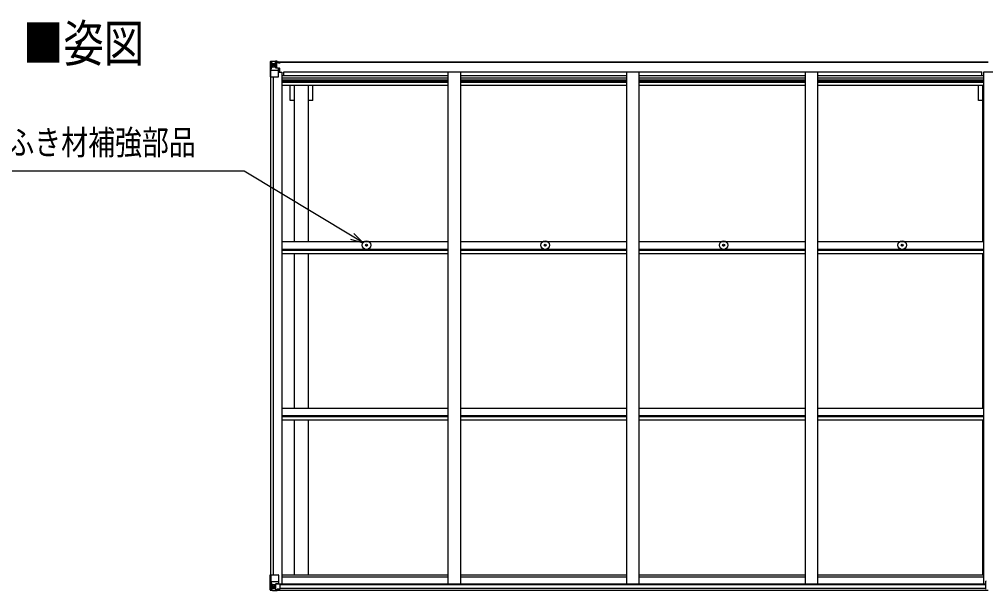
# Model space of a CAD drawing. Units: millimetres, scale not verified. Extents: x -12615 to 12615, y -8910 to 8910.
# Drawn here: x -7304 to -3429, y -256 to 2033 of the extents above; entities that cross this region are included whole.
import ezdxf
from ezdxf.enums import TextEntityAlignment as Align

# ---------------------------------------------------------------- set-up
doc = ezdxf.new("R2010")
doc.units = ezdxf.units.MM
doc.header["$LTSCALE"] = 40
for name, color, linetype in [('0-2_USER1', 3, 'Continuous'), ('0-4_YKK_13', 4, 'Continuous'), ('0-5_YKK_A1', 4, 'Continuous'), ('0-6_YKK_D', 6, 'Continuous')]:
    doc.layers.add(name, color=color, linetype=linetype)
doc.styles.add('ＭＳ ゴシック', font='')
doc.styles.get('ＭＳ ゴシック').set_extended_font_data('MS Gothic')

msp = doc.modelspace()

# ---------------------------------------------------------------- linework, layer by layer
at = {"layer": '0-4_YKK_13'}
for p, q in [((-6298.56, 1863.59), (-6298.56, 1863.55)), ((-6297.62, 1864.59), (-6297.62, 1864.59)), ((-6297.62, 1864.55), (-6297.62, 1864.58)), ((-6288.65, 1864.97), (-6296.57, 1864.5)), ((-6295.71, 1863.53), (-6295.72, 1863.46)), ((-6295.72, 1802.88), (-6295.72, 1863.46)), ((-6291.75, 1860.09), (-6294.48, 1863.76)), ((-6276.56, 1865.76), (-6288.56, 1864.98)), ((-6270.06, 1866.28), (-6276.56, 1865.88)), ((-6276.56, 1839.78), (-6276.56, 1865.88)), ((-6276.56, 1864.99), (-6270.06, 1865.39)), ((-6275.06, 1860.17), (-6276.56, 1860.17)), ((-6270.06, 1864.47), (-6275.06, 1864.38)), ((-6274.56, 1860.84), (-6274.56, 1858.88)), ((-6266.56, 1860.84), (-6274.56, 1860.84)), ((-6266.56, 1860.81), (-6274.56, 1860.81)), ((-6270.06, 1865.39), (-6270.06, 1866.28)), ((-6270.06, 1864.88), (-6270.06, 1865.39)), ((-6270.06, 1864.88), (-6270.06, 1864.47)), ((-6270.06, 1864.47), (-6270.06, 1863.65)), ((-6265.06, 1864.08), (-6265.06, 1863.65)), ((-6264.76, 1864.08), (-6265.06, 1864.08)), ((-6264.76, 1864.08), (-6263.07, 1863.65)), ((-6264.56, 1860.58), (-6259.56, 1860.58)), ((-6264.56, 1858.97), (-6264.56, 1860.58)), ((-6259.56, 1861.5), (-6259.56, 1860.58)), ((-6259.56, 1860.58), (-6258.56, 1860.58)), ((-6258.56, 1860.58), (-6258.56, 1861.5)), ((-6258.56, 1860.58), (-6258.56, 1859.01)), ((-6295.17, 1829.76), (-6291.03, 1841.85)), ((-6295.17, 1829.76), (-6288.56, 1829.55)), ((-6290.89, 1856.58), (-6288.56, 1856.64)), ((-6290.89, 1843.11), (-6290.89, 1856.58)), ((-6288.56, 1843.08), (-6290.89, 1843.11)), ((-6288.56, 1856.64), (-6276.56, 1856.64)), ((-6288.56, 1843.08), (-6276.56, 1843.08)), ((-6288.56, 1843.08), (-6288.56, 1843.08)), ((-6288.56, 1829.55), (-6264.56, 1829.55)), ((-6283.08, 1849.44), (-6283.08, 1848.48)), ((-6277.56, 1856.64), (-6276.56, 1856.64)), ((-6275.06, 1856.64), (-6276.56, 1856.64)), ((-6275.06, 1843.08), (-6276.56, 1843.08)), ((-6275.73, 1839.52), (-6265.39, 1837.87)), ((-6275.73, 1838.89), (-6275.73, 1839.52)), ((-6265.39, 1837.24), (-6275.73, 1838.89)), ((-6274.56, 1859.81), (-6275.06, 1859.81)), ((-6271.06, 1854.88), (-6275.06, 1854.88)), ((-6271.06, 1846.68), (-6275.06, 1846.68)), ((-6274.95, 1858.51), (-6271.06, 1858.51)), ((-6264.56, 1858.97), (-6274.56, 1858.88)), ((-6274.56, 1858.72), (-6274.56, 1858.88)), ((-6274.56, 1858.88), (-6274.56, 1858.88)), ((-6271.06, 1838.78), (-6271.06, 1858.74)), ((-6265.39, 1837.87), (-6265.39, 1837.24)), ((-6265.11, 1837.79), (-6261.06, 1837.76)), ((-6264.56, 1803.88), (-6264.56, 1836.98)), ((-6260.06, 1825.88), (-6264.56, 1825.88)), ((-6260.06, 1837.75), (-6261.06, 1837.76)), ((-6261.06, 1836.02), (-6260.06, 1836.03)), ((-6260.06, 1821.53), (-6260.06, 1837.75)), ((-6258.56, 1858.9), (-6258.56, 1859.01)), ((-6295.72, 1802.88), (-6265.56, 1802.88)), ((-5913.98, 1128.56), (-5912.87, 1128.58)), ((-5913.98, 1127.56), (-5912.87, 1127.55)), ((-5912.87, 1128.58), (-5912.36, 1128.68)), ((-5912.87, 1127.55), (-5912.36, 1127.44)), ((-5912.26, 1129.2), (-5912.36, 1128.68)), ((-5912.26, 1126.93), (-5912.36, 1127.44)), ((-5912.24, 1130.31), (-5912.26, 1129.2)), ((-5912.24, 1125.82), (-5912.26, 1126.93)), ((-5911.24, 1130.31), (-5911.22, 1129.2)), ((-5911.24, 1125.82), (-5911.22, 1126.93)), ((-5911.22, 1129.2), (-5911.12, 1128.68)), ((-5911.22, 1126.93), (-5911.12, 1127.44)), ((-5910.6, 1128.58), (-5911.12, 1128.68)), ((-5910.6, 1127.55), (-5911.12, 1127.44)), ((-5909.49, 1128.56), (-5910.6, 1128.58)), ((-5909.49, 1127.56), (-5910.6, 1127.55)), ((-5197.98, 1128.56), (-5196.87, 1128.58)), ((-5197.98, 1127.56), (-5196.87, 1127.55)), ((-5196.87, 1128.58), (-5196.36, 1128.68)), ((-5196.87, 1127.55), (-5196.36, 1127.44)), ((-5196.26, 1129.2), (-5196.36, 1128.68)), ((-5196.26, 1126.93), (-5196.36, 1127.44)), ((-5196.24, 1130.31), (-5196.26, 1129.2)), ((-5196.24, 1125.82), (-5196.26, 1126.93)), ((-5195.24, 1130.31), (-5195.22, 1129.2)), ((-5195.24, 1125.82), (-5195.22, 1126.93)), ((-5195.22, 1129.2), (-5195.12, 1128.68)), ((-5195.22, 1126.93), (-5195.12, 1127.44)), ((-5194.6, 1128.58), (-5195.12, 1128.68)), ((-5194.6, 1127.55), (-5195.12, 1127.44)), ((-5193.49, 1128.56), (-5194.6, 1128.58)), ((-5193.49, 1127.56), (-5194.6, 1127.55)), ((-4481.98, 1128.56), (-4480.87, 1128.58)), ((-4481.98, 1127.56), (-4480.87, 1127.55)), ((-4480.87, 1128.58), (-4480.36, 1128.68)), ((-4480.87, 1127.55), (-4480.36, 1127.44)), ((-4480.26, 1129.2), (-4480.36, 1128.68)), ((-4480.26, 1126.93), (-4480.36, 1127.44)), ((-4480.24, 1130.31), (-4480.26, 1129.2)), ((-4480.24, 1125.82), (-4480.26, 1126.93)), ((-4479.24, 1130.31), (-4479.22, 1129.2)), ((-4479.24, 1125.82), (-4479.22, 1126.93)), ((-4479.22, 1129.2), (-4479.12, 1128.68)), ((-4479.22, 1126.93), (-4479.12, 1127.44)), ((-4478.6, 1128.58), (-4479.12, 1128.68)), ((-4478.6, 1127.55), (-4479.12, 1127.44)), ((-4477.49, 1128.56), (-4478.6, 1128.58)), ((-4477.49, 1127.56), (-4478.6, 1127.55)), ((-3765.98, 1128.56), (-3764.87, 1128.58)), ((-3765.98, 1127.56), (-3764.87, 1127.55)), ((-3764.87, 1128.58), (-3764.36, 1128.68)), ((-3764.87, 1127.55), (-3764.36, 1127.44)), ((-3764.26, 1129.2), (-3764.36, 1128.68)), ((-3764.26, 1126.93), (-3764.36, 1127.44)), ((-3764.24, 1130.31), (-3764.26, 1129.2)), ((-3764.24, 1125.82), (-3764.26, 1126.93)), ((-3763.24, 1130.31), (-3763.22, 1129.2)), ((-3763.24, 1125.82), (-3763.22, 1126.93)), ((-3763.22, 1129.2), (-3763.12, 1128.68)), ((-3763.22, 1126.93), (-3763.12, 1127.44)), ((-3762.6, 1128.58), (-3763.12, 1128.68)), ((-3762.6, 1127.55), (-3763.12, 1127.44)), ((-3761.49, 1128.56), (-3762.6, 1128.58)), ((-3761.49, 1127.56), (-3762.6, 1127.55)), ((-6298.56, -193.1), (-6265.56, -193.1)), ((-6298.56, -253.81), (-6298.56, -193.1)), ((-6295.72, -193.1), (-6295.72, -253.68)), ((-6295.17, -219.98), (-6288.56, -219.77)), ((-6295.17, -219.98), (-6291.03, -232.07)), ((-6288.56, -219.77), (-6264.56, -219.77)), ((-6276.56, -229.31), (-6270.06, -229.31)), ((-6276.56, -229.31), (-6276.56, -256.1)), ((-6265.39, -227.46), (-6275.73, -229.11)), ((-6275.73, -229.11), (-6275.73, -229.31)), ((-6273.04, -229.31), (-6265.39, -228.09)), ((-6270.06, -229.31), (-6261.06, -229.35)), ((-6265.39, -228.09), (-6265.39, -227.46)), ((-6264.56, -194.1), (-6264.56, -227.2)), ((-6260.06, -230.26), (-6260.06, -250.41)), ((-3429.06, -251.03), (-3429.06, -218.71)), ((-6297.62, -254.77), (-6297.62, -254.81)), ((-6288.65, -255.2), (-6296.57, -254.72)), ((-6295.71, -253.75), (-6295.72, -253.68)), ((-6291.75, -250.31), (-6294.48, -253.98)), ((-6288.56, -233.3), (-6290.89, -233.33)), ((-6290.89, -233.33), (-6290.89, -246.8)), ((-6290.89, -246.8), (-6288.56, -246.86)), ((-6288.56, -233.3), (-6288.56, -233.3)), ((-6276.56, -233.3), (-6288.56, -233.3)), ((-6288.56, -246.86), (-6276.56, -246.86)), ((-6276.56, -255.98), (-6288.56, -255.2)), ((-6284.04, -239.66), (-6284.04, -238.7)), ((-6270.06, -256.5), (-6270.06, -250.55)), ((-6261.06, -251.12), (-6270.06, -251.18)), ((-3429.06, -251.03), (-3429.06, -251.07))]:
    msp.add_line(p, q, dxfattribs=at)
for points in [[(-6298.56, 1863.55), (-6298.56, 1802.88), (-6295.72, 1802.88)], [(-6297.62, 1864.59), (-6288.56, 1865.14), (-6276.56, 1865.88)], [(-6270.06, 1864.88), (-6275.06, 1864.88), (-6275.06, 1839.41)], [(-6274.56, 1859.81), (-6266.56, 1859.81), (-6266.56, 1861.5)], [(-6285, 1850.4), (-6285.96, 1850.4), (-6285.96, 1851.36), (-6285, 1851.36)], [(-6284.04, 1852.32), (-6284.04, 1853.28), (-6283.08, 1853.28), (-6283.08, 1852.32)], [(-6283.08, 1848.48), (-6284.04, 1848.48), (-6284.04, 1849.44)], [(-6282.12, 1851.36), (-6281.16, 1851.36), (-6281.16, 1850.4), (-6282.12, 1850.4)], [(-6259.56, 1858.85), (-6274.56, 1858.72), (-6274.56, 1858.72)], [(-6264.56, 1858.97), (-6264.56, 1858.96), (-6258.56, 1859.01)], [(-6261.06, 1837.76), (-6261.06, 1836.02), (-6264.56, 1836)], [(-6297.62, -254.81), (-6288.56, -255.36), (-6270.06, -256.5)], [(-6285, -241.58), (-6285.96, -241.58), (-6285.96, -240.62), (-6285, -240.62)], [(-6284.04, -238.7), (-6283.08, -238.7), (-6283.08, -239.66)], [(-6283.08, -242.54), (-6283.08, -243.5), (-6284.04, -243.5), (-6284.04, -242.54)], [(-6282.12, -240.62), (-6281.16, -240.62), (-6281.16, -241.58), (-6282.12, -241.58)], [(-6260.06, -250.41), (-6260.07, -250.52), (-6270.06, -250.55)]]:
    msp.add_lwpolyline(points, dxfattribs=at)
for centre, radius in [((-6283.56, 1850.88), 5.3), ((-5911.74, 1128.06), 17), ((-5911.74, 1128.06), 4), ((-5195.74, 1128.06), 17), ((-5195.74, 1128.06), 4), ((-4479.74, 1128.06), 17), ((-4479.74, 1128.06), 4), ((-3763.74, 1128.06), 17), ((-3763.74, 1128.06), 4), ((-6283.56, -241.1), 5.3)]:
    msp.add_circle(centre, radius, dxfattribs=at)
for centre, radius, start, end in [((-6297.56, 1863.59), 0.999, 93.4424, 179.95083), ((-6297.56, 1863.59), 1, 93.50017, 180.00079), ((-6297.56, 1863.55), 0.999, 93.4424, 179.95083), ((-6296.41, 1877.2), 12.7, 269.24466, 275.10311), ((-6294.43, 1863.59), 1.28, 131.17831, 182.45895), ((-6274.56, 1861.34), 0.5, 179.99802, 269.99691), ((-6274.56, 1861.31), 0.5, 180.00109, 270.00109), ((-6285, 1852.32), 0.96, 270, 0), ((-6285, 1849.44), 0.96, 0, 90), ((-6282.12, 1852.32), 0.96, 180, 270), ((-6282.12, 1849.44), 0.96, 90, 180), ((-6275.62, 1840.45), 0.937, 182.32209, 263.26766), ((-6275.62, 1839.82), 0.937, 182.32209, 263.26766), ((-6274.56, 1858.38), 0.5, 90.52895, 180.04464), ((-6274.55, 1858.21), 0.513, 91.88028, 181.04707), ((-6265.5, 1836.94), 0.937, 2.32209, 83.26766), ((-6265.5, 1836.3), 0.937, 2.32209, 83.26766), ((-6259.42, 1866.54), 7.69, 268.96999, 276.43426), ((-6265.56, 1803.88), 1, 270, 0), ((-5911.74, 1128.06), 2.3, 167.44414, 192.55586), ((-5911.74, 1128.06), 2.3, 77.44414, 102.55586), ((-5911.74, 1128.06), 2.3, 257.44414, 282.55586), ((-5911.74, 1128.06), 2.3, 347.44414, 12.55586), ((-5195.74, 1128.06), 2.3, 167.44414, 192.55586), ((-5195.74, 1128.06), 2.3, 77.44414, 102.55586), ((-5195.74, 1128.06), 2.3, 257.44414, 282.55586), ((-5195.74, 1128.06), 2.3, 347.44414, 12.55586), ((-4479.74, 1128.06), 2.3, 167.44414, 192.55586), ((-4479.74, 1128.06), 2.3, 77.44414, 102.55586), ((-4479.74, 1128.06), 2.3, 257.44414, 282.55586), ((-4479.74, 1128.06), 2.3, 347.44414, 12.55586), ((-3763.74, 1128.06), 2.3, 167.44414, 192.55586), ((-3763.74, 1128.06), 2.3, 77.44414, 102.55586), ((-3763.74, 1128.06), 2.3, 257.44414, 282.55586), ((-3763.74, 1128.06), 2.3, 347.44414, 12.55586), ((-6265.56, -194.1), 1, 0, 90), ((-6275.62, -230.04), 0.937, 96.73234, 129.06602), ((-6265.5, -226.53), 0.937, 276.73234, 357.67791), ((-6265.5, -227.16), 0.937, 276.73234, 357.67791), ((-3428.06, -218.71), 1, 90, 180), ((-6297.56, -253.77), 0.999, 180.04917, 266.5576), ((-6297.56, -253.81), 0.999, 180.04917, 266.5576), ((-6297.56, -253.81), 1, 179.99921, 266.49983), ((-6296.41, -267.42), 12.7, 84.89689, 90.75534), ((-6294.43, -253.81), 1.28, 177.54105, 228.82169), ((-6285, -239.66), 0.96, 270, 0), ((-6285, -242.54), 0.96, 0, 90), ((-6282.12, -239.66), 0.96, 180, 270), ((-6282.12, -242.54), 0.96, 90, 180)]:
    msp.add_arc(centre, radius, start, end, dxfattribs=at)
for centre, major_axis, ratio, start_param, end_param in [((-6096.62, 1876.9), (201, 12.36), 0.060933, 3.1373463, 3.1378449), ((-6295.62, 1864.67), (2, 0.12), 0.060933, 3.1378449, 4.2119296), ((-6295.43, 1861.57), (-0.02, 3), 0.466854, 5.5234897, 6.1575023), ((-6293.76, 1856.5), (0.03, 5), 0.573921, 4.7320603, 5.5159136), ((-6294.45, 1832.11), (0.85, 2.32), 0.403757, 2.3087461, 3.2744049), ((-6292.3, 1843.13), (0, 3), 0.468246, 4.2703918, 4.7058971), ((-6370.31, 1856.64), (81.75, 0), 0.061163, 0, 0.0007725), ((-6294.45, -222.33), (0.85, -2.32), 0.403757, 3.0087805, 3.9744392), ((-6292.3, -233.35), (0, -3), 0.468246, 1.5772882, 2.0127935), ((-6261.06, -230.25), (1, -0.021), 0.906239, 0.0187047, 1.589501), ((-6295.62, -254.89), (2, -0.12), 0.060933, 2.0712557, 3.1453404), ((-6096.62, -267.12), (201, -12.36), 0.060933, 3.1453404, 3.145839), ((-6295.43, -251.79), (-0.02, -3), 0.466854, 0.125683, 0.7596956), ((-6293.76, -246.72), (0.03, -5), 0.573921, 0.7672717, 1.551125), ((-6370.31, -246.86), (81.75, 0), 0.061163, 6.2824128, 6.2831853), ((-6261.06, -250.42), (1, 0.012), 0.707053, 4.7036637, 6.124411)]:
    msp.add_ellipse(centre, major_axis=major_axis, ratio=ratio, start_param=start_param, end_param=end_param, dxfattribs=at)
at = {"layer": '0-5_YKK_A1'}
for p, q in [((-6275.06, 1863.65), (-3419.06, 1863.65)), ((-6275.06, 1861.5), (-3419.06, 1861.5)), ((-6264.56, 1821.53), (-6251.56, 1821.53)), ((-6251.56, 1821.53), (-6251.56, -229.12)), ((-6244.06, 1807.85), (-6244.06, 1823.36)), ((-6244.06, 1823.36), (-3445.06, 1823.36)), ((-5585.56, 1823.35), (-5585.56, -229.12)), ((-5535.56, 1823.35), (-5535.56, -229.12)), ((-4869.56, 1823.35), (-4869.56, -229.12)), ((-4819.56, 1823.35), (-4819.56, -229.12)), ((-4153.56, 1823.35), (-4153.56, -229.12)), ((-4103.56, 1823.35), (-4103.56, -229.12)), ((-3445.06, 1807.85), (-3445.06, 1823.36)), ((-3437.56, 1821.53), (-3437.56, -229.12)), ((-3387.56, 1821.53), (-3437.56, 1821.53)), ((-6296.56, 1802.88), (-6296.56, -193.1)), ((-6286.86, 1802.88), (-6286.86, -193.1)), ((-6251.56, 1807.85), (-5585.56, 1807.85)), ((-6251.56, 1799.45), (-5585.56, 1799.45)), ((-6251.56, 1791.25), (-5585.56, 1791.25)), ((-6251.56, 1787.33), (-5585.56, 1787.33)), ((-5535.56, 1807.85), (-4869.56, 1807.85)), ((-5535.56, 1799.45), (-4869.56, 1799.45)), ((-5535.56, 1791.25), (-4869.56, 1791.25)), ((-5535.56, 1787.33), (-4869.56, 1787.33)), ((-4819.56, 1807.85), (-4153.56, 1807.85)), ((-4819.56, 1799.45), (-4153.56, 1799.45)), ((-4819.56, 1791.25), (-4153.56, 1791.25)), ((-4819.56, 1787.33), (-4153.56, 1787.33)), ((-4103.56, 1807.85), (-3437.56, 1807.85)), ((-4103.56, 1799.45), (-3437.56, 1799.45)), ((-4103.56, 1791.25), (-3437.56, 1791.25)), ((-4103.56, 1787.33), (-3437.56, 1787.33)), ((-6251.56, 1782.25), (-5585.56, 1782.25)), ((-6251.56, 1769.24), (-5585.56, 1769.24)), ((-6217.76, 1707.65), (-6217.76, 1769.24)), ((-6200.06, 1142.59), (-6200.06, 1769.24)), ((-6145.06, 1142.59), (-6145.06, 1769.24)), ((-6127.36, 1707.65), (-6127.36, 1769.24)), ((-5535.56, 1782.25), (-4869.56, 1782.25)), ((-5535.56, 1769.24), (-4869.56, 1769.24)), ((-4819.56, 1782.25), (-4153.56, 1782.25)), ((-4819.56, 1769.24), (-4153.56, 1769.24)), ((-4103.56, 1782.25), (-3437.56, 1782.25)), ((-4103.56, 1769.24), (-3437.56, 1769.24)), ((-3457.76, 1707.65), (-3457.76, 1769.24)), ((-3440.06, 1142.59), (-3440.06, 1769.24)), ((-6200.06, 1707.65), (-6217.76, 1707.65)), ((-6127.36, 1707.65), (-6145.06, 1707.65)), ((-3440.06, 1707.65), (-3457.76, 1707.65)), ((-6251.53, 1142.59), (-5585.56, 1142.59)), ((-5535.53, 1142.59), (-4869.56, 1142.59)), ((-4819.53, 1142.59), (-4153.56, 1142.59)), ((-4103.53, 1142.59), (-3437.56, 1142.59)), ((-6251.53, 1112.85), (-5585.56, 1112.85)), ((-6251.53, 1108.3), (-5585.56, 1108.3)), ((-6251.53, 1095.29), (-5585.56, 1095.29)), ((-6200.06, 475.59), (-6200.06, 1095.29)), ((-6145.06, 475.59), (-6145.06, 1095.29)), ((-5535.53, 1112.85), (-4869.56, 1112.85)), ((-5535.53, 1108.3), (-4869.56, 1108.3)), ((-5535.53, 1095.29), (-4869.56, 1095.29)), ((-4819.53, 1112.85), (-4153.56, 1112.85)), ((-4819.53, 1108.3), (-4153.56, 1108.3)), ((-4819.53, 1095.29), (-4153.56, 1095.29)), ((-4103.53, 1112.85), (-3437.56, 1112.85)), ((-4103.53, 1108.3), (-3437.56, 1108.3)), ((-4103.53, 1095.29), (-3437.56, 1095.29)), ((-3440.06, 475.59), (-3440.06, 1095.29)), ((-6251.53, 475.59), (-5585.56, 475.59)), ((-5535.53, 475.59), (-4869.56, 475.59)), ((-4819.53, 475.59), (-4153.56, 475.59)), ((-4103.53, 475.59), (-3437.56, 475.59)), ((-6251.53, 445.86), (-5585.56, 445.86)), ((-6251.53, 441.31), (-5585.56, 441.31)), ((-6251.53, 428.3), (-5585.56, 428.3)), ((-6200.06, -192.95), (-6200.06, 428.3)), ((-6145.06, -192.95), (-6145.06, 428.3)), ((-5535.53, 445.86), (-4869.56, 445.86)), ((-5535.53, 441.31), (-4869.56, 441.31)), ((-5535.53, 428.3), (-4869.56, 428.3)), ((-4819.53, 445.86), (-4153.56, 445.86)), ((-4819.53, 441.31), (-4153.56, 441.31)), ((-4819.53, 428.3), (-4153.56, 428.3)), ((-4103.53, 445.86), (-3437.56, 445.86)), ((-4103.53, 441.31), (-3437.56, 441.31)), ((-4103.53, 428.3), (-3437.56, 428.3)), ((-3440.06, -192.95), (-3440.06, 428.3)), ((-6251.56, -192.95), (-5585.56, -192.95)), ((-5535.56, -192.95), (-4869.56, -192.95)), ((-4819.56, -192.95), (-4153.56, -192.95)), ((-4103.56, -192.95), (-3437.56, -192.95)), ((-6271.82, -229.12), (-3429.06, -229.12)), ((-6260.06, -231.38), (-3429.06, -231.38)), ((-6251.56, -201.3), (-5585.56, -201.3)), ((-5535.56, -201.3), (-4869.56, -201.3)), ((-4819.56, -201.3), (-4153.56, -201.3)), ((-4103.56, -201.3), (-3437.56, -201.3)), ((-6270.06, -254.9), (-3419.06, -254.9)), ((-6260.06, -247), (-3429.06, -247))]:
    msp.add_line(p, q, dxfattribs=at)
at = {"layer": '0-6_YKK_D'}
for points in [[(-5925.98, 1137.35), (-5969.63, 1163.73), (-6402.33, 1425.24), (-7598.03, 1425.24)], [(-5976.7, 1152.03), (-5925.98, 1137.35), (-5962.56, 1175.42)]]:
    msp.add_lwpolyline(points, dxfattribs=at)

# ---------------------------------------------------------------- texts
at = {"layer": '0-2_USER1', "style": 'ＭＳ ゴシック', "width": 0.8}
msp.add_text('■姿図', height=148.5, dxfattribs=at).set_placement((-7289.38, 1818.79), align=Align.BOTTOM_LEFT)
at = {"layer": '0-6_YKK_D', "style": 'ＭＳ ゴシック', "width": 0.8}
msp.add_text('屋根ふき材補強部品', height=98.97, dxfattribs=at).set_placement((-7568.28, 1460.98), align=Align.BOTTOM_LEFT)

doc.saveas('drawing.dxf')
